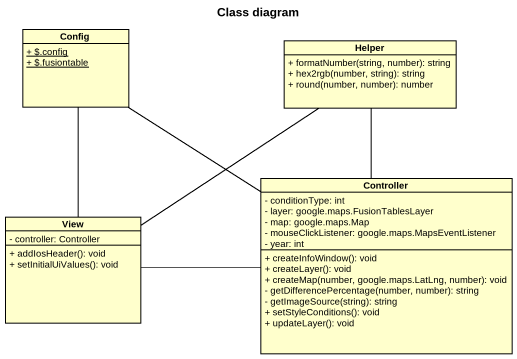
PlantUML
@startuml
title Class diagram
hide circle
hide empty members
skinparam classAttributeIconSize 0
class Config {
  {static} + $.config
  {static} + $.fusiontable
}
class Helper {
  + formatNumber(string, number): string
  + hex2rgb(number, string): string
  + round(number, number): number
}
class Controller {
  - conditionType: int
  - layer: google.maps.FusionTablesLayer
  - map: google.maps.Map
  - mouseClickListener: google.maps.MapsEventListener
  - year: int
  + createInfoWindow(): void
  + createLayer(): void
  + createMap(number, google.maps.LatLng, number): void
  - getDifferencePercentage(number, number): string
  - getImageSource(string): string
  + setStyleConditions(): void
  + updateLayer(): void
}
class View {
  - controller: Controller
  + addIosHeader(): void
  + setInitialUiValues(): void
}
Config -- Controller
Controller -up- Helper
View -up- Config
View -up- Helper
View -right- Controller
@enduml
